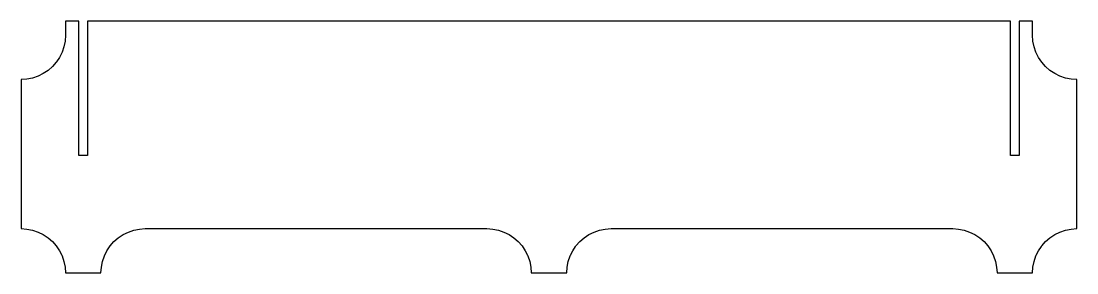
# Model space of a CAD drawing. Header units: millimetres. Extents: x 63667 to 64262, y 40388 to 40530.
import ezdxf

# ---------------------------------------------------------------- set-up
doc = ezdxf.new("R2010")
doc.units = ezdxf.units.MM
doc.layers.add('Layer3', color=31, linetype='Continuous')

msp = doc.modelspace()

# ---------------------------------------------------------------- linework, layer by layer
at = {"layer": 'Layer3'}
msp.add_lwpolyline([(64224.45, 40530.26), (63704.45, 40530.26), (63704.45, 40454.42), (63699.45, 40454.42), (63699.45, 40530.26), (63691.95, 40530.26), (63691.95, 40522.26), (63691.74, 40519), (63691.1, 40515.79), (63690.05, 40512.7), (63688.6, 40509.76), (63686.95, 40507.29), (63686.78, 40507.04), (63684.63, 40504.58), (63682.17, 40502.43), (63679.45, 40500.61), (63676.52, 40499.17), (63673.42, 40498.11), (63670.21, 40497.48), (63666.95, 40497.26), (63666.95, 40413.03), (63670.21, 40412.81), (63673.42, 40412.18), (63676.52, 40411.13), (63679.45, 40409.68), (63682.17, 40407.86), (63684.63, 40405.71), (63686.78, 40403.25), (63688.6, 40400.53), (63689.83, 40398.03), (63690.05, 40397.6), (63691.1, 40394.5), (63691.74, 40391.29), (63691.95, 40388.03), (63711.95, 40388.03), (63712.16, 40391.29), (63712.8, 40394.5), (63713.85, 40397.6), (63715.3, 40400.53), (63717.12, 40403.25), (63719.27, 40405.71), (63721.73, 40407.86), (63724.45, 40409.68), (63727.38, 40411.13), (63730.48, 40412.18), (63733.69, 40412.81), (63736.95, 40413.03), (63929.45, 40413.03), (63932.71, 40412.81), (63935.92, 40412.18), (63939.02, 40411.13), (63941.95, 40409.68), (63944.67, 40407.86), (63947.13, 40405.71), (63949.28, 40403.25), (63951.1, 40400.53), (63952.33, 40398.03), (63952.55, 40397.6), (63953.6, 40394.5), (63954.24, 40391.29), (63954.45, 40388.03), (63974.45, 40388.03), (63974.66, 40391.29), (63975.3, 40394.5), (63976.35, 40397.6), (63976.57, 40398.03), (63977.8, 40400.53), (63979.45, 40403), (63979.62, 40403.25), (63981.77, 40405.71), (63984.23, 40407.86), (63986.95, 40409.68), (63989.88, 40411.13), (63992.98, 40412.18), (63996.19, 40412.81), (63999.45, 40413.03), (64191.95, 40413.03), (64195.21, 40412.81), (64198.42, 40412.18), (64201.52, 40411.13), (64204.45, 40409.68), (64207.17, 40407.86), (64209.63, 40405.71), (64211.78, 40403.25), (64213.6, 40400.53), (64215.05, 40397.6), (64216.1, 40394.5), (64216.74, 40391.29), (64216.95, 40388.03), (64236.95, 40388.03), (64237.16, 40391.29), (64237.8, 40394.5), (64238.85, 40397.6), (64239.07, 40398.03), (64240.3, 40400.53), (64241.95, 40403), (64242.12, 40403.25), (64244.27, 40405.71), (64246.73, 40407.86), (64249.45, 40409.68), (64252.38, 40411.13), (64255.48, 40412.18), (64258.69, 40412.81), (64261.95, 40413.03), (64261.95, 40497.26), (64258.69, 40497.48), (64255.48, 40498.11), (64252.38, 40499.17), (64249.45, 40500.61), (64246.73, 40502.43), (64244.27, 40504.58), (64242.12, 40507.04), (64240.3, 40509.76), (64238.85, 40512.7), (64237.8, 40515.79), (64237.16, 40519), (64236.95, 40522.26), (64236.95, 40530.26), (64229.45, 40530.26), (64229.45, 40454.42), (64224.45, 40454.42)], close=True, dxfattribs=at)

doc.saveas('drawing.dxf')
